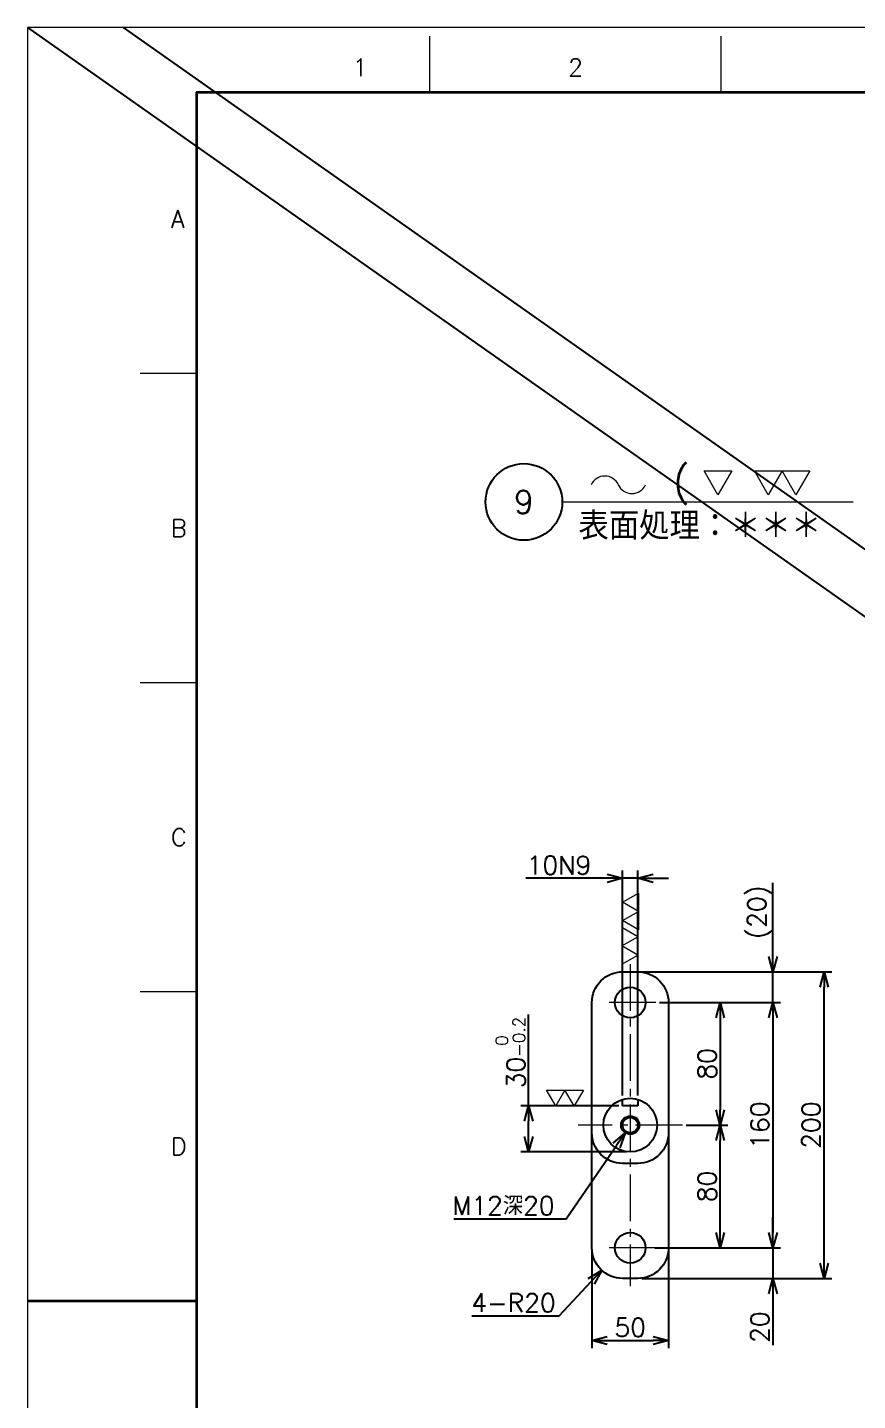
# Model space of a CAD drawing. Header units: millimetres. Extents: x -6 to 4263, y -34 to 1655.
# Drawn here: x 0 to 541, y 760 to 1655 of the extents above; entities that cross this region are included whole.
import ezdxf
from ezdxf import colors
from ezdxf.entities.mleader import LeaderData, LeaderLine
from ezdxf.enums import TextEntityAlignment as Align
from ezdxf.math import Vec2, Vec3

# ---------------------------------------------------------------- set-up
doc = ezdxf.new("R2010")
doc.units = ezdxf.units.MM
doc.header["$LTSCALE"] = 1.6
doc.header["$PDMODE"] = 99
doc.header["$PDSIZE"] = 1
doc.linetypes.add('CENTER2', pattern=[28.575, 19.05, -3.175, 3.175, -3.175])
for name, color, linetype, lineweight in [('05_CENTER', 4, 'CENTER2', 13), ('07_TEXT', 3, 'Continuous', 13), ('07_寸法線', 3, 'Continuous', 9), ('08_DIM', 3, 'Continuous', 13), ('90_FRAME', 5, 'Continuous', 35)]:
    doc.layers.add(name, color=color, linetype=linetype, lineweight=lineweight)
doc.layers.add('91_BLANK', color=5, linetype='Continuous', lineweight=0, plot=False)
doc.styles.add('KSS_TXT', font='txt.shx', dxfattribs={"bigfont": 'extfont2.shx'})
doc.styles.get("Standard").update_dxf_attribs({"font": 'txt.shx', "bigfont": 'extfont2.shx'})
doc.dimstyles.new('KSS_DIM', dxfattribs={"dimscale": 4, "dimtxt": 3, "dimasz": 2.5, "dimexe": 1.25, "dimexo": 0.625, "dimtad": 1, "dimdsep": 46, "dimtxsty": 'KSS_TXT', "dimblk": 'OPEN30', "dimcen": 0, "dimazin": 2, "dimtfac": 0.75, "dimtmove": 0, "dimatfit": 3, "dimldrblk": 'OPEN30', "dimfxl": 1.25, "dimtolj": 1, "dimarcsym": 0})
doc.dimstyles.new('KSS_DIM$3', dxfattribs={"dimscale": 4, "dimtxt": 3, "dimasz": 2.5, "dimexe": 1.25, "dimexo": 0.625, "dimtad": 1, "dimtih": 1, "dimtoh": 1, "dimdsep": 46, "dimtxsty": 'KSS_TXT', "dimblk": 'OPEN30', "dimcen": 0, "dimazin": 2, "dimtfac": 0.75, "dimtofl": 0, "dimtmove": 0, "dimatfit": 3, "dimldrblk": 'OPEN30', "dimfxl": 1.25, "dimtolj": 1, "dimarcsym": 0})
doc.dimstyles.new('KSS_DIM$4', dxfattribs={"dimscale": 4, "dimtxt": 3, "dimasz": 2.5, "dimexe": 1.25, "dimexo": 0.625, "dimtad": 1, "dimtih": 1, "dimtoh": 1, "dimdsep": 46, "dimtxsty": 'KSS_TXT', "dimblk": 'OPEN30', "dimcen": 0, "dimse1": 1, "dimazin": 2, "dimtfac": 0.75, "dimtofl": 0, "dimtmove": 0, "dimatfit": 3, "dimldrblk": 'OPEN30', "dimfxl": 1.25, "dimtolj": 1, "dimarcsym": 0})

# ---------------------------------------------------------------- blocks, each defined once
blk = doc.blocks.new('AM_BALLOON1')
at = {"transparency": 16777216}
blk.add_circle((0, 0), 5, dxfattribs=at)
blk.add_attdef('B_NUMBER', text='', height=3, dxfattribs=at).set_placement((0, 0), align=Align.MIDDLE_CENTER)
blk = doc.blocks.new('_OPEN')
at = {"color": 0, "linetype": 'ByBlock'}
for p, q in [((-1, 0.167), (0, 0)), ((0, 0), (-1, -0.167)), ((0, 0), (-1, 0))]:
    blk.add_line(p, q, dxfattribs=at)
blk = doc.blocks.new('p1ba05')
for centre, start, end in [((-2.95, 0.29), 24.2276, 155.5758), ((0, 1.62), 204.2276, 335.5758)]:
    blk.add_arc(centre, 1.62, start, end)
blk = doc.blocks.new('p1ba01')
for p, q in [((0, 0), (-1.5, 2.6)), ((-1.5, 2.6), (1.5, 2.6)), ((1.5, 2.6), (0, 0))]:
    blk.add_line(p, q)
blk = doc.blocks.new('p1ba02')
for p, q in [((-1.5, 2.6), (1.5, 2.6)), ((0, 0), (-1.5, 2.6)), ((1.5, 2.6), (0, 0)), ((3, 0), (1.5, 2.6)), ((1.5, 2.6), (4.5, 2.6)), ((4.5, 2.6), (3, 0))]:
    blk.add_line(p, q)
blk = doc.blocks.new('_Open30')
at = {"color": 0, "linetype": 'ByBlock', "lineweight": -2}
for p, q in [((-1, 0.268), (0, 0)), ((0, 0), (-1, -0.268)), ((0, 0), (-1, 0))]:
    blk.add_line(p, q, dxfattribs=at)
blk = doc.blocks.new('*D145')
at = {"layer": '08_DIM', "color": 0, "lineweight": -2, "transparency": 16777216}
for p, q in [((486.11, 1049.5), (486.11, 1097.5)), ((400.58, 1039.5), (491.11, 1039.5)), ((486.11, 1019.5), (486.11, 1039.5)), ((412.21, 1019.5), (491.11, 1019.5)), ((486.11, 1009.5), (486.11, 999.5))]:
    blk.add_line(p, q, dxfattribs=at)
at = {"layer": 'Defpoints', "color": 0, "transparency": 16777216}
for p in [(398.08, 1039.5), (486.11, 1039.5), (409.71, 1019.5)]:
    blk.add_point(p, dxfattribs=at)
at = {"layer": '08_DIM', "color": 0, "lineweight": -2, "transparency": 16777216, "xscale": 10, "yscale": 10, "zscale": 10}
for p, rotation in [((486.11, 1039.5), 270), ((486.11, 1019.5), 90)]:
    blk.add_blockref('_Open30', p, dxfattribs=dict(at, rotation=rotation))
at = {"layer": '08_DIM', "color": 0, "transparency": 16777216, "insert": (477.61, 1078.5), "char_height": 12, "attachment_point": 5, "rotation": 90, "style": 'KSS_TXT'}
blk.add_mtext('\\A1;(20)', dxfattribs=at)
blk = doc.blocks.new('*D146')
at = {"layer": '08_DIM', "color": 0, "lineweight": -2, "transparency": 16777216}
for p, q in [((412.21, 1019.5), (491.11, 1019.5)), ((486.11, 1009.5), (486.11, 869.5)), ((409.02, 859.5), (491.11, 859.5))]:
    blk.add_line(p, q, dxfattribs=at)
at = {"layer": 'Defpoints', "color": 0, "transparency": 16777216}
for p in [(409.71, 1019.5), (406.52, 859.5), (486.11, 859.5)]:
    blk.add_point(p, dxfattribs=at)
at = {"layer": '08_DIM', "color": 0, "lineweight": -2, "transparency": 16777216, "xscale": 10, "yscale": 10, "zscale": 10}
for p, rotation in [((486.11, 1019.5), 90), ((486.11, 859.5), 270)]:
    blk.add_blockref('_Open30', p, dxfattribs=dict(at, rotation=rotation))
at = {"layer": '08_DIM', "color": 0, "transparency": 16777216, "insert": (477.61, 939.5), "char_height": 12, "attachment_point": 5, "rotation": 90, "style": 'KSS_TXT'}
blk.add_mtext('\\A1;160', dxfattribs=at)
blk = doc.blocks.new('*D147')
at = {"layer": '08_DIM', "color": 0, "lineweight": -2, "transparency": 16777216}
for p, q in [((400.58, 1039.5), (524.5, 1039.5)), ((519.5, 849.5), (519.5, 1029.5)), ((400.58, 839.5), (524.5, 839.5))]:
    blk.add_line(p, q, dxfattribs=at)
at = {"layer": 'Defpoints', "color": 0, "transparency": 16777216}
for p in [(398.08, 1039.5), (519.5, 1039.5), (398.08, 839.5)]:
    blk.add_point(p, dxfattribs=at)
at = {"layer": '08_DIM', "color": 0, "lineweight": -2, "transparency": 16777216, "xscale": 10, "yscale": 10, "zscale": 10}
for p, rotation in [((519.5, 1039.5), 90), ((519.5, 839.5), 270)]:
    blk.add_blockref('_Open30', p, dxfattribs=dict(at, rotation=rotation))
at = {"layer": '08_DIM', "color": 0, "transparency": 16777216, "insert": (511, 939.5), "char_height": 12, "attachment_point": 5, "rotation": 90, "style": 'KSS_TXT'}
blk.add_mtext('\\A1;200', dxfattribs=at)
blk = doc.blocks.new('*D148')
at = {"layer": '08_DIM', "color": 0, "lineweight": -2, "transparency": 16777216}
for p, q in [((368.08, 857), (368.08, 794.06)), ((418.08, 857), (418.08, 794.06)), ((378.08, 799.06), (408.08, 799.06))]:
    blk.add_line(p, q, dxfattribs=at)
at = {"layer": 'Defpoints', "color": 0, "transparency": 16777216}
for p in [(368.08, 859.5), (418.08, 859.5), (418.08, 799.06)]:
    blk.add_point(p, dxfattribs=at)
at = {"layer": '08_DIM', "color": 0, "lineweight": -2, "transparency": 16777216, "xscale": 10, "yscale": 10, "zscale": 10, "rotation": 180}
blk.add_blockref('_Open30', (368.08, 799.06), dxfattribs=at)
at = {"layer": '08_DIM', "color": 0, "lineweight": -2, "transparency": 16777216, "xscale": 10, "yscale": 10, "zscale": 10}
blk.add_blockref('_Open30', (418.08, 799.06), dxfattribs=at)
at = {"layer": '08_DIM', "color": 0, "transparency": 16777216, "insert": (393.08, 807.57), "char_height": 12, "attachment_point": 5, "style": 'KSS_TXT'}
blk.add_mtext('\\A1;50', dxfattribs=at)
blk = doc.blocks.new('*D149')
at = {"layer": '08_DIM', "color": 0, "lineweight": -2, "transparency": 16777216}
for p, q in [((388.08, 958.77), (388.08, 1105.56)), ((398.08, 958.77), (398.08, 1105.56)), ((378.08, 1100.56), (325.07, 1100.56)), ((398.08, 1100.56), (388.08, 1100.56)), ((408.08, 1100.56), (418.08, 1100.56))]:
    blk.add_line(p, q, dxfattribs=at)
at = {"layer": 'Defpoints', "color": 0, "transparency": 16777216}
for p in [(388.08, 1100.56), (388.08, 956.27), (398.08, 956.27)]:
    blk.add_point(p, dxfattribs=at)
at = {"layer": '08_DIM', "color": 0, "lineweight": -2, "transparency": 16777216, "xscale": 10, "yscale": 10, "zscale": 10}
blk.add_blockref('_Open30', (388.08, 1100.56), dxfattribs=at)
at = {"layer": '08_DIM', "color": 0, "lineweight": -2, "transparency": 16777216, "xscale": 10, "yscale": 10, "zscale": 10, "rotation": 180}
blk.add_blockref('_Open30', (398.08, 1100.56), dxfattribs=at)
at = {"layer": '08_DIM', "color": 0, "transparency": 16777216, "insert": (346.58, 1109.06), "char_height": 12, "attachment_point": 5, "style": 'KSS_TXT'}
blk.add_mtext('\\A1;10N9', dxfattribs=at)
blk = doc.blocks.new('*D168')
at = {"layer": '08_DIM', "color": 0, "lineweight": -2, "transparency": 16777216}
for p, q in [((326.77, 952), (326.77, 1011.67)), ((385.58, 952), (321.77, 952)), ((326.77, 932), (326.77, 942)), ((390.58, 922), (321.77, 922))]:
    blk.add_line(p, q, dxfattribs=at)
at = {"layer": 'Defpoints', "color": 0, "transparency": 16777216}
for p in [(326.77, 952), (388.08, 952), (393.08, 922)]:
    blk.add_point(p, dxfattribs=at)
at = {"layer": '08_DIM', "color": 0, "lineweight": -2, "transparency": 16777216, "xscale": 10, "yscale": 10, "zscale": 10}
for p, rotation in [((326.77, 952), 90), ((326.77, 922), 270)]:
    blk.add_blockref('_Open30', p, dxfattribs=dict(at, rotation=rotation))
at = {"layer": '08_DIM', "color": 0, "transparency": 16777216, "insert": (314.94, 986.84), "char_height": 12, "attachment_point": 5, "rotation": 90, "style": 'KSS_TXT'}
blk.add_mtext('30{\\H8.000000;\\S 0^ -0.2;}', dxfattribs=at)
blk = doc.blocks.new('*D174')
at = {"layer": '08_DIM', "color": 0, "lineweight": -2, "transparency": 16777216}
for p, q in [((412.21, 1019.5), (456.72, 1019.5)), ((451.72, 1009.5), (451.72, 949.5)), ((429.58, 939.5), (456.72, 939.5))]:
    blk.add_line(p, q, dxfattribs=at)
at = {"layer": 'Defpoints', "color": 0, "transparency": 16777216}
for p in [(409.71, 1019.5), (427.08, 939.5), (451.72, 939.5)]:
    blk.add_point(p, dxfattribs=at)
at = {"layer": '08_DIM', "color": 0, "lineweight": -2, "transparency": 16777216, "xscale": 10, "yscale": 10, "zscale": 10}
for p, rotation in [((451.72, 1019.5), 90), ((451.72, 939.5), 270)]:
    blk.add_blockref('_Open30', p, dxfattribs=dict(at, rotation=rotation))
at = {"layer": '08_DIM', "color": 0, "transparency": 16777216, "insert": (443.22, 979.5), "char_height": 12, "attachment_point": 5, "rotation": 90, "style": 'KSS_TXT'}
blk.add_mtext('\\A1;80', dxfattribs=at)
blk = doc.blocks.new('*D175')
at = {"layer": '08_DIM', "color": 0, "lineweight": -2, "transparency": 16777216}
for p, q in [((429.58, 939.5), (456.72, 939.5)), ((451.72, 869.5), (451.72, 929.5)), ((409.02, 859.5), (456.72, 859.5))]:
    blk.add_line(p, q, dxfattribs=at)
at = {"layer": 'Defpoints', "color": 0, "transparency": 16777216}
for p in [(427.08, 939.5), (451.72, 939.5), (406.52, 859.5)]:
    blk.add_point(p, dxfattribs=at)
at = {"layer": '08_DIM', "color": 0, "lineweight": -2, "transparency": 16777216, "xscale": 10, "yscale": 10, "zscale": 10}
for p, rotation in [((451.72, 939.5), 90), ((451.72, 859.5), 270)]:
    blk.add_blockref('_Open30', p, dxfattribs=dict(at, rotation=rotation))
at = {"layer": '08_DIM', "color": 0, "transparency": 16777216, "insert": (443.22, 899.5), "char_height": 12, "attachment_point": 5, "rotation": 90, "style": 'KSS_TXT'}
blk.add_mtext('\\A1;80', dxfattribs=at)
blk = doc.blocks.new('*D176')
at = {"layer": '08_DIM', "color": 0, "lineweight": -2, "transparency": 16777216}
for p, q in [((486.11, 869.5), (486.11, 879.5)), ((409.02, 859.5), (491.11, 859.5)), ((486.11, 859.5), (486.11, 839.5)), ((400.58, 839.5), (491.11, 839.5)), ((486.11, 829.5), (486.11, 796))]:
    blk.add_line(p, q, dxfattribs=at)
at = {"layer": 'Defpoints', "color": 0, "transparency": 16777216}
for p in [(406.52, 859.5), (398.08, 839.5), (486.11, 839.5)]:
    blk.add_point(p, dxfattribs=at)
at = {"layer": '08_DIM', "color": 0, "lineweight": -2, "transparency": 16777216, "xscale": 10, "yscale": 10, "zscale": 10}
for p, rotation in [((486.11, 859.5), 270), ((486.11, 839.5), 90)]:
    blk.add_blockref('_Open30', p, dxfattribs=dict(at, rotation=rotation))
at = {"layer": '08_DIM', "color": 0, "transparency": 16777216, "insert": (477.61, 807.75), "char_height": 12, "attachment_point": 5, "rotation": 90, "style": 'KSS_TXT'}
blk.add_mtext('\\A1;20', dxfattribs=at)
blk = doc.blocks.new('*D196')
at = {"layer": '08_DIM', "color": 0, "lineweight": -2, "transparency": 16777216}
for p, q in [((351.36, 878.47), (384.05, 926.29)), ((277.96, 878.47), (351.36, 878.47))]:
    blk.add_line(p, q, dxfattribs=at)
at = {"layer": 'Defpoints', "color": 0, "transparency": 16777216}
for p in [(396.47, 944.46), (389.69, 934.55)]:
    blk.add_point(p, dxfattribs=at)
at = {"layer": '08_DIM', "color": 0, "lineweight": -2, "transparency": 16777216, "xscale": 10, "yscale": 10, "zscale": 10, "rotation": 55.64571658750712}
blk.add_blockref('_Open30', (389.69, 934.55), dxfattribs=at)
at = {"layer": '08_DIM', "color": 0, "transparency": 16777216, "insert": (310.41, 886.97), "char_height": 12, "attachment_point": 5, "style": 'KSS_TXT'}
blk.add_mtext('\\A1;M12深20', dxfattribs=at)
blk = doc.blocks.new('*D197')
at = {"layer": '08_DIM', "color": 0, "lineweight": -2, "transparency": 16777216}
for p, q in [((346.72, 815.14), (367.62, 837.56)), ((289.72, 815.14), (346.72, 815.14))]:
    blk.add_line(p, q, dxfattribs=at)
at = {"layer": 'Defpoints', "color": 0, "transparency": 16777216}
for p in [(388.08, 859.5), (374.44, 844.87)]:
    blk.add_point(p, dxfattribs=at)
at = {"layer": '08_DIM', "color": 0, "lineweight": -2, "transparency": 16777216, "xscale": 10, "yscale": 10, "zscale": 10, "rotation": 47.00860261053252}
blk.add_blockref('_Open30', (374.44, 844.87), dxfattribs=at)
at = {"layer": '08_DIM', "color": 0, "transparency": 16777216, "insert": (316.97, 823.64), "char_height": 12, "attachment_point": 5, "style": 'KSS_TXT'}
blk.add_mtext('\\A1;4-R20', dxfattribs=at)

msp = doc.modelspace()

# ---------------------------------------------------------------- linework, layer by layer
for p, q in [((0, 1655.492), (2352.09, 0)), ((62.353, 1655.492), (2358.185, 39.597))]:
    msp.add_line(p, q)
at = {"color": 0}
for p, q in [((388.079, 952.002), (388.079, 956.273)), ((398.079, 952.002), (388.079, 952.002)), ((398.079, 956.273), (398.079, 952.002))]:
    msp.add_line(p, q, dxfattribs=at)
msp.add_lwpolyline([(398.079, 839.502), (388.079, 839.502, -0.4142136), (368.079, 859.502), (368.079, 1019.502, -0.4142136), (388.079, 1039.502), (398.079, 1039.502, -0.4142136), (418.079, 1019.502), (418.079, 859.502, -0.4142136)], format="xyb", close=True, dxfattribs=at)
msp.add_lwpolyline([(418.079, 939.502), (418.079, 934.502, -0.4142136), (398.079, 914.502), (388.079, 914.502, -0.4142136), (368.079, 934.502), (368.079, 939.502)], format="xyb", dxfattribs=at)
for centre, radius in [((393.079, 1019.502), 10), ((393.079, 939.502), 17.5), ((393.079, 939.502), 6), ((393.079, 939.502), 5), ((393.079, 859.502), 10)]:
    msp.add_circle(centre, radius, dxfattribs=at)
at = {"layer": '05_CENTER'}
for p, q in [((393.079, 1044.502), (393.079, 834.502)), ((409.711, 1019.502), (376.448, 1019.502)), ((427.079, 939.502), (359.079, 939.502)), ((409.711, 859.502), (376.448, 859.502))]:
    msp.add_line(p, q, dxfattribs=at)
at = {"layer": '08_DIM'}
msp.add_line((348.752, 1345.977), (538.497, 1345.977), dxfattribs=at)
at = {"layer": '90_FRAME', "color": 4, "lineweight": 13}
for p, q in [((262.346, 1613), (262.346, 1649.812)), ((452.437, 1613), (452.437, 1649.812)), ((110.322, 1429.72), (73.51, 1429.72)), ((110.322, 1228.088), (73.51, 1228.088)), ((110.322, 1026.456), (73.51, 1026.456))]:
    msp.add_line(p, q, dxfattribs=at)
at = {"layer": '90_FRAME'}
msp.add_line((0, 824.824), (110.322, 824.824), dxfattribs=at)
msp.add_lwpolyline([(110.322, 36.647), (2315.279, 36.647), (2315.279, 1613), (110.322, 1613)], close=True, dxfattribs=at)
at = {"layer": '91_BLANK'}
msp.add_lwpolyline([(0, 0), (2352.09, 0), (2352.09, 1655.492), (0, 1655.492)], close=True, dxfattribs=at)

# ---------------------------------------------------------------- block references
at = {"layer": '08_DIM'}
for name, p, xscale, yscale, zscale in [('p1ba05', (394.168, 1351.447), 6, 6, 6), ('p1ba01', (450.258, 1350.746), 6, 6, 6), ('p1ba02', (483.099, 1350.746), 6, 6, 6), ('p1ba02', (344.488, 952.002), 4, 4, 4)]:
    msp.add_blockref(name, p, dxfattribs=dict(at, xscale=xscale, yscale=yscale, zscale=zscale))
at = {"layer": '08_DIM', "yscale": 4, "zscale": 4}
for p, xscale, rotation in [((388.079, 1084.924), 4, 270), ((398.079, 1062.435), -4, 89.99999999999993)]:
    msp.add_blockref('p1ba02', p, dxfattribs=dict(at, xscale=xscale, rotation=rotation))

# ---------------------------------------------------------------- texts
at = {"layer": '07_TEXT', "style": 'KSS_TXT'}
msp.add_text('(        )', height=18, dxfattribs=at).set_placement((420.946, 1350.294))
at = {"layer": '07_TEXT', "insert": (359.295, 1339.392), "char_height": 18, "attachment_point": 1, "style": 'KSS_TXT'}
msp.add_mtext('表面処理：＊＊＊', dxfattribs=at)
at = {"layer": '90_FRAME', "color": 0, "lineweight": 13, "style": 'KSS_TXT'}
for s, p in [('1', (216.91, 1620.332)), ('2', (357.392, 1620.332))]:
    msp.add_text(s, height=11.36, dxfattribs=at).set_placement(p, align=Align.BOTTOM_CENTER)
for s, p in [('A', (93.599, 1530.536)), ('B', (93.599, 1328.904)), ('C', (93.599, 1127.272)), ('D', (93.599, 925.64))]:
    msp.add_text(s, height=11.36, dxfattribs=at).set_placement(p, align=Align.MIDDLE_LEFT)

# ---------------------------------------------------------------- dimensions: what is measured, and where the dimension line sits
at = {"layer": '08_DIM'}
for base, p1, p2, angle, text, picture, middle in [((388.079, 1100.565), (398.079, 956.273), (388.079, 956.273), 180, '<>N9', '*D149', (346.577, 1109.065)), ((486.107, 1039.502), (409.711, 1019.502), (398.079, 1039.502), 90, '(<>)', '*D145', (477.607, 1078.502))]:
    dim = msp.add_linear_dim(base=base, p1=p1, p2=p2, angle=angle, text=text, dimstyle='KSS_DIM', override={"dimarcsym": 1}, dxfattribs=at)
    dim.commit()
    dim.dimension.update_dxf_attribs({"geometry": picture, "text_midpoint": middle})
for base, p1, p2, angle, override, picture, middle in [((519.502, 1039.502), (398.079, 839.502), (398.079, 1039.502), 90, {"dimarcsym": 1}, '*D147', (511.002, 939.502)), ((486.107, 859.502), (409.711, 1019.502), (406.523, 859.502), 90, {"dimarcsym": 1}, '*D146', (477.607, 939.502)), ((451.722, 939.502), (409.711, 1019.502), (427.079, 939.502), 90, {"dimarcsym": 1}, '*D174', (443.222, 979.502)), ((326.771, 952.002), (393.079, 922.002), (388.079, 952.002), 90, {"dimtol": 1, "dimtm": 0.2, "dimtfac": 0.666667, "dimtolj": 0, "dimarcsym": 1}, '*D168', (314.938, 986.836)), ((451.722, 939.502), (406.523, 859.502), (427.079, 939.502), 90, {"dimarcsym": 1}, '*D175', (443.222, 899.502)), ((486.107, 839.502), (406.523, 859.502), (398.079, 839.502), 90, {"dimarcsym": 1}, '*D176', (477.607, 807.752)), ((418.079, 799.058), (368.079, 859.502), (418.079, 859.502), 180, {"dimarcsym": 1}, '*D148', (393.079, 807.567))]:
    dim = msp.add_linear_dim(base=base, p1=p1, p2=p2, angle=angle, dimstyle='KSS_DIM', override=override, dxfattribs=at)
    dim.commit()
    dim.dimension.update_dxf_attribs({"geometry": picture, "text_midpoint": middle})
dim = msp.add_diameter_dim_2p(p1=(396.465, 944.456), p2=(389.694, 934.549), text='M<>深20', dimstyle='KSS_DIM$3', override={"dimpost": '<>'}, dxfattribs=at)
dim.commit()
dim.dimension.update_dxf_attribs({"geometry": '*D196', "text_midpoint": (310.409, 878.468), "dimtype": 163})
dim = msp.add_radius_dim(center=(388.079, 859.502), mpoint=(374.442, 844.873), text='4-<>', dimstyle='KSS_DIM$4', override={"dimpost": 'R<>'}, dxfattribs=at)
dim.commit()
dim.dimension.update_dxf_attribs({"geometry": '*D197', "text_midpoint": (316.969, 815.136), "dimtype": 164})

# ---------------------------------------------------------------- leaders
at = {"layer": '07_寸法線'}
ml = msp.add_multileader_block('Standard', dxfattribs=at)
ml.set_content('AM_BALLOON1', color=256, scale=3.35)
ml.set_attribute('B_NUMBER', '11', width=0)
ml.set_leader_properties(color=256, linetype='ByLayer', lineweight=-1)
ml.set_arrow_properties(name='OPEN')
ml.build(insert=Vec2(0, 0))
ml.multileader.update_dxf_attribs({"leader_type": 0, "has_dogleg": 0, "text_right_attachment_type": 6, "dogleg_length": 0, "arrow_head_size": 6.7, "scale": 2.5, "block_connection_type": 1})
ctx = ml.context
ctx.base_point, ctx.scale, ctx.char_height, ctx.arrow_head_size, ctx.landing_gap_size, ctx.plane_origin = Vec3(2887.308, 972.656), 2.5, 13.4, 6.7, 6.7, Vec3(2887.308, 972.656)
ctx.right_attachment, ctx.attachment_type = 6, 1
notes = []
notes.append((ctx, [(0, (0, 0, 0), (0, 0), (1, 0), 1, [])]))
ctx.block.insert = Vec3(2887.308, 972.656)
at = {"layer": '08_DIM'}
ml = msp.add_multileader_block('Standard', dxfattribs=at)
ml.set_content('AM_BALLOON1', color=256, scale=5)
ml.set_attribute('B_NUMBER', '9', width=0)
ml.set_leader_properties(color=256, linetype='ByLayer', lineweight=-1)
ml.set_arrow_properties(name='OPEN')
ml.build(insert=Vec2(0, 0))
ml.multileader.update_dxf_attribs({"leader_type": 0, "has_dogleg": 0, "text_right_attachment_type": 6, "dogleg_length": 0, "arrow_head_size": 10, "scale": 2.5, "block_connection_type": 1})
ctx = ml.context
ctx.base_point, ctx.scale, ctx.char_height, ctx.arrow_head_size, ctx.landing_gap_size, ctx.plane_origin = Vec3(323.722, 1345.997), 2.5, 20, 10, 10, Vec3(323.722, 1345.997)
ctx.right_attachment, ctx.attachment_type = 6, 1
notes.append((ctx, [(0, (0, 0, 0), (0, 0), (1, 0), 1, [])]))
ctx.block.insert = Vec3(323.722, 1345.997)
ml = msp.add_multileader_block('Standard', dxfattribs=at)
ml.set_content('AM_BALLOON1', color=256, scale=5)
ml.set_attribute('B_NUMBER', '12', width=0)
ml.set_leader_properties(color=256, linetype='ByLayer', lineweight=-1)
ml.set_arrow_properties(name='OPEN')
ml.build(insert=Vec2(0, 0))
ml.multileader.update_dxf_attribs({"leader_type": 0, "has_dogleg": 0, "text_right_attachment_type": 6, "dogleg_length": 0, "arrow_head_size": 10, "scale": 2.5, "block_connection_type": 1})
ctx = ml.context
ctx.base_point, ctx.scale, ctx.char_height, ctx.arrow_head_size, ctx.landing_gap_size, ctx.plane_origin = Vec3(1470.567, 1308.551), 2.5, 20, 10, 10, Vec3(1470.567, 1308.551)
ctx.right_attachment, ctx.attachment_type = 6, 1
notes.append((ctx, [(0, (0, 0, 0), (0, 0), (1, 0), 1, [])]))
ctx.block.insert = Vec3(1470.567, 1308.551)
for ctx, leaders in notes:
    for number, flags, end, landing, length, lines in leaders:
        leader = LeaderData()
        leader.index, (leader.has_last_leader_line, leader.has_dogleg_vector, leader.attachment_direction) = number, flags
        leader.last_leader_point, leader.dogleg_vector, leader.dogleg_length = Vec3(end), Vec3(landing), length
        for number, points, colour, breaks in lines:
            line = LeaderLine()
            line.index, line.vertices, line.color, line.breaks = number, Vec3.list(points), colors.encode_raw_color(colour), breaks
            leader.lines.append(line)
        ctx.leaders.append(leader)

doc.saveas('drawing.dxf')
